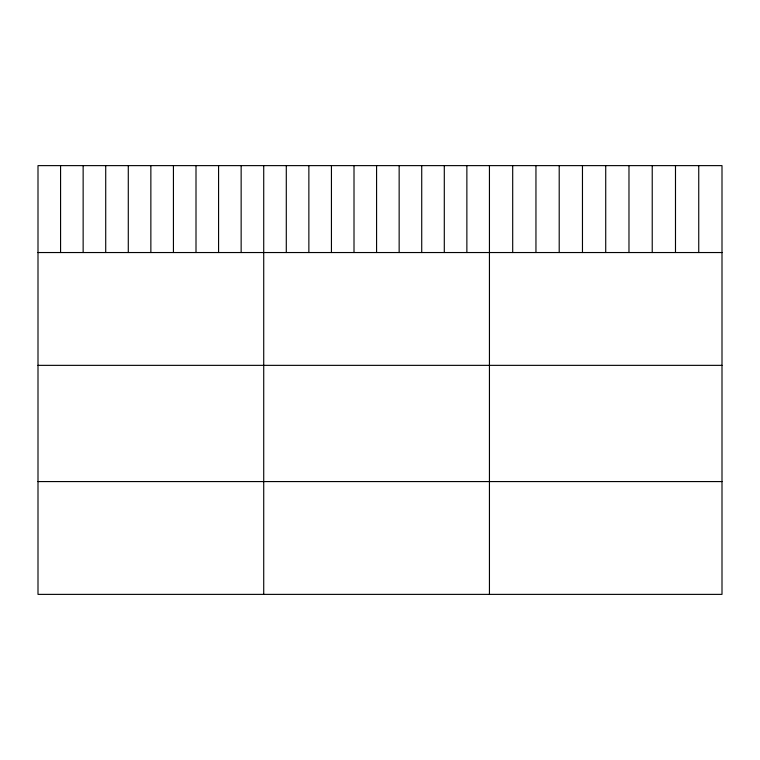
<?xml version="1.0" encoding="UTF-8"?>
<svg xmlns="http://www.w3.org/2000/svg" width="760" height="760" viewBox="0 0 760 760"><rect width="100%" height="100%" fill="white"/><g stroke="black" fill="none" stroke-linecap="round" stroke-linejoin="round"><path stroke-width="1.14" d="M722 252.538L722 594.377L38 594.377L38 165.623L722 165.623L722 252.538L38 252.538M38 365.351L722 365.351M38 481.574L722 481.574M698.744 165.623L698.744 252.538M675.488 165.623L675.488 252.538M652.232 165.623L652.232 252.538M628.976 165.623L628.976 252.538M605.72 165.623L605.72 252.538M582.464 165.623L582.464 252.538M559.208 165.623L559.208 252.538M535.952 165.623L535.952 252.538M512.696 165.623L512.696 252.538M489.44 165.623L489.44 594.377M466.868 165.623L466.868 252.538M444.296 165.623L444.296 252.538M421.724 165.623L421.724 252.538M399.152 165.623L399.152 252.538M376.58 165.623L376.58 252.538M354.008 165.623L354.008 252.538M331.436 165.623L331.436 252.538M308.864 165.623L308.864 252.538M286.292 165.623L286.292 252.538M263.72 165.623L263.72 594.377M241.148 165.623L241.148 252.538M218.576 165.623L218.576 252.538M196.004 165.623L196.004 252.538M173.432 165.623L173.432 252.538M150.86 165.623L150.86 252.538M128.288 165.623L128.288 252.538M105.716 165.623L105.716 252.538M83.144 165.623L83.144 252.538M60.572 165.623L60.572 252.538"/></g></svg>
